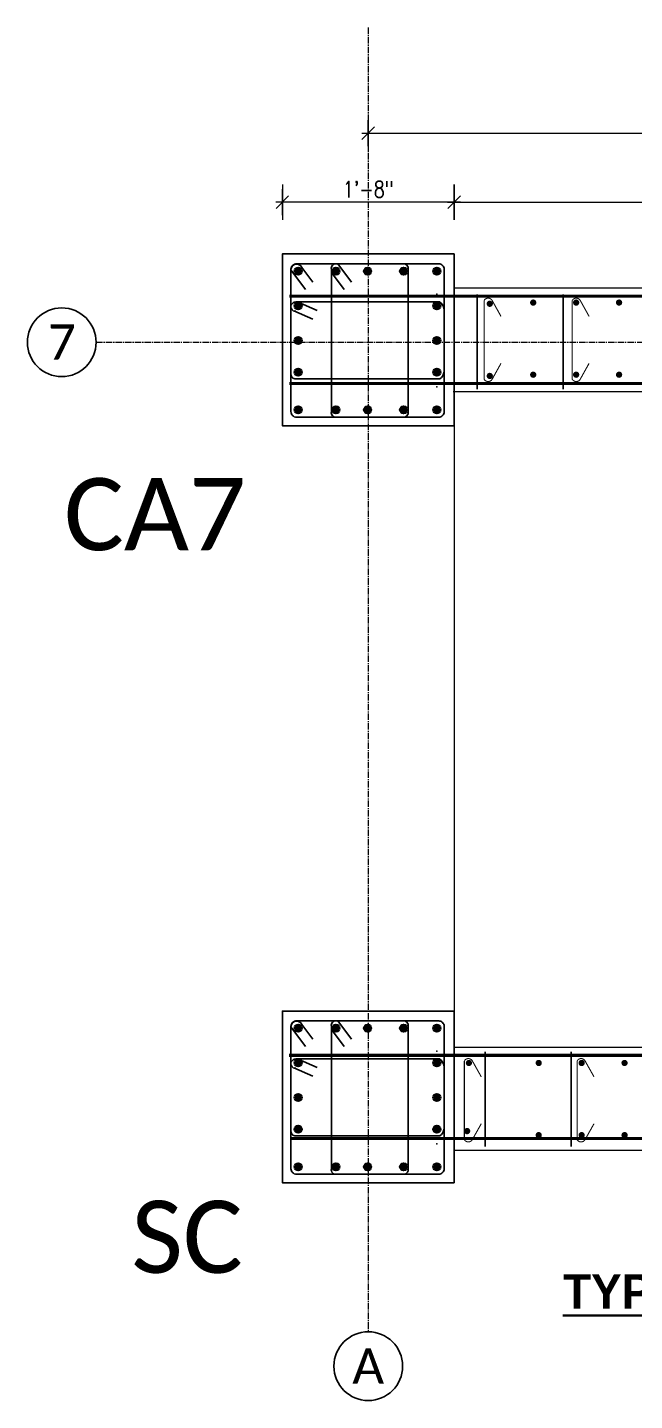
# Model space of a CAD drawing. Header units: inches. Extents: x 0 to 162649, y -36601 to -26324.
# Drawn here: x 159693.2 to 159763.9, y -31328.6 to -31168.7 of the extents above; entities that cross this region are included whole.
import ezdxf
from ezdxf.enums import TextEntityAlignment as Align

# ---------------------------------------------------------------- set-up
doc = ezdxf.new("R2010")
doc.units = ezdxf.units.IN
doc.header["$MEASUREMENT"] = 0
doc.linetypes.add('CENTER2', pattern=[1.125, 0.75, -0.125, 0.125, -0.125])
for name, color, linetype, lineweight in [('Column', 211, 'Continuous', 9), ('concrete outline', 84, 'Continuous', 15), ('dimention', 1, 'Continuous', 13), ('OL_AR_Center line', 253, 'CENTER2', 13), ('OL_AR_Text', 140, 'Continuous', 5), ('Rein', 3, 'Continuous', 30), ('Reinforcement', 20, 'Continuous', 20), ('Stirrups', 191, 'Continuous', 25), ('titles', 7, 'Continuous', 35)]:
    doc.layers.add(name, color=color, linetype=linetype, lineweight=lineweight)
doc.styles.add('1-12 Annotative', font='calibri.ttf', dxfattribs={"height": 0.083333})
doc.styles.add('1-8 Annotative Text', font='calibri.ttf', dxfattribs={"height": 0.125})
doc.styles.add('big text', font='GOTHICB.TTF')
doc.styles.add('rmtext', font='romans.shx', dxfattribs={"width": 0.8})
doc.dimstyles.new('DIM-24', dxfattribs={"dimscale": 24, "dimtxt": 0.078125, "dimasz": 0.0625, "dimexe": 0.0625, "dimexo": 0.015625, "dimgap": 0.015625, "dimtad": 1, "dimdec": 1, "dimzin": 3, "dimdsep": 46, "dimlunit": 4, "dimtxsty": 'rmtext', "dimblk": 'OBLIQUE', "dimcen": 0.09375, "dimdle": 0.03125, "dimclrd": 1, "dimclre": 1, "dimclrt": 2, "dimadec": 0, "dimazin": 0, "dimtfac": 0.75, "dimtdec": 1, "dimtix": 1, "dimtmove": 0, "dimatfit": 3, "dimfxl": 0.0625, "dimfxlon": 1, "dimfrac": 1, "dimtolj": 1, "dimtzin": 0, "dimlwd": -1, "dimlwe": 5, "dimarcsym": 0})

# ---------------------------------------------------------------- blocks, each defined once
blk = doc.blocks.new('_Oblique')
for p, q in [((0, -1.37), (0, 1.38)), ((-0.49, -0.49), (0.49, 0.49))]:
    blk.add_line(p, q)
blk = doc.blocks.new('*D920')
at = {"layer": 'Defpoints', "color": 0, "transparency": 16777216}
for p in [(159838.43, -31215.07), (159742.85, -31283.21), (159872.2, -31283.21)]:
    blk.add_point(p, dxfattribs=at)
at = {"layer": 'dimention', "color": 1, "transparency": 16777216}
blk.add_line((159872.2, -31214.32), (159872.2, -31283.96), dxfattribs=at)
at = {"layer": 'dimention', "color": 1, "lineweight": 5, "transparency": 16777216}
for p, q in [((159870.7, -31215.07), (159873.7, -31215.07)), ((159870.7, -31283.21), (159873.7, -31283.21))]:
    blk.add_line(p, q, dxfattribs=at)
at = {"layer": 'dimention', "color": 1, "transparency": 16777216, "xscale": 1.5, "yscale": 1.5, "zscale": 1.5}
for p, rotation in [((159872.2, -31215.07), 90), ((159872.2, -31283.21), 270)]:
    blk.add_blockref('_Oblique', p, dxfattribs=dict(at, rotation=rotation))
at = {"layer": 'dimention', "color": 2, "transparency": 16777216, "insert": (159870.71, -31249.14), "char_height": 1.875, "attachment_point": 5, "rotation": 90, "style": 'rmtext'}
blk.add_mtext('\\A1;5\'-8"', dxfattribs=at)
blk = doc.blocks.new('*D921')
at = {"layer": 'Defpoints', "color": 0, "transparency": 16777216}
for p in [(159838.43, -31189.04), (159838.43, -31195.07), (159742.85, -31287.46)]:
    blk.add_point(p, dxfattribs=at)
at = {"layer": 'dimention', "color": 1, "lineweight": 5, "transparency": 16777216}
for p, q in [((159742.85, -31190.54), (159742.85, -31187.54)), ((159838.43, -31190.54), (159838.43, -31187.54))]:
    blk.add_line(p, q, dxfattribs=at)
at = {"layer": 'dimention', "color": 1, "transparency": 16777216}
blk.add_line((159742.1, -31189.04), (159839.18, -31189.04), dxfattribs=at)
at = {"layer": 'dimention', "color": 1, "transparency": 16777216, "xscale": 1.5, "yscale": 1.5, "zscale": 1.5, "rotation": 180}
blk.add_blockref('_Oblique', (159742.85, -31189.04), dxfattribs=at)
at = {"layer": 'dimention', "color": 1, "transparency": 16777216, "xscale": 1.5, "yscale": 1.5, "zscale": 1.5}
blk.add_blockref('_Oblique', (159838.43, -31189.04), dxfattribs=at)
at = {"layer": 'dimention', "color": 2, "transparency": 16777216, "insert": (159790.64, -31187.26), "char_height": 1.875, "attachment_point": 5, "style": 'rmtext'}
blk.add_mtext('\\A1;7\'-11{\\H0.750000x;\\S1#2;}"', dxfattribs=at)
blk = doc.blocks.new('*D873')
at = {"layer": 'Defpoints', "color": 0, "transparency": 16777216}
for p in [(159848.43, -31181.01), (159732.85, -31195.07), (159848.43, -31195.07)]:
    blk.add_point(p, dxfattribs=at)
at = {"layer": 'dimention', "color": 1, "lineweight": 5, "transparency": 16777216}
for p, q in [((159732.85, -31182.51), (159732.85, -31179.51)), ((159848.43, -31182.51), (159848.43, -31179.51))]:
    blk.add_line(p, q, dxfattribs=at)
at = {"layer": 'dimention', "color": 1, "transparency": 16777216}
blk.add_line((159732.1, -31181.01), (159849.18, -31181.01), dxfattribs=at)
at = {"layer": 'dimention', "color": 1, "transparency": 16777216, "xscale": 1.5, "yscale": 1.5, "zscale": 1.5, "rotation": 180}
blk.add_blockref('_Oblique', (159732.85, -31181.01), dxfattribs=at)
at = {"layer": 'dimention', "color": 1, "transparency": 16777216, "xscale": 1.5, "yscale": 1.5, "zscale": 1.5}
blk.add_blockref('_Oblique', (159848.43, -31181.01), dxfattribs=at)
at = {"layer": 'dimention', "color": 2, "transparency": 16777216, "insert": (159790.64, -31179.23), "char_height": 1.875, "attachment_point": 5, "style": 'rmtext'}
blk.add_mtext('\\A1;9\'-7{\\H0.750000x;\\S1#2;}"', dxfattribs=at)
blk = doc.blocks.new('*D875')
at = {"layer": 'Defpoints', "color": 0, "transparency": 16777216}
for p in [(159722.85, -31189.04), (159722.85, -31195.07), (159742.85, -31195.07)]:
    blk.add_point(p, dxfattribs=at)
at = {"layer": 'dimention', "color": 1, "lineweight": 5, "transparency": 16777216}
for p, q in [((159722.85, -31190.54), (159722.85, -31187.54)), ((159742.85, -31190.54), (159742.85, -31187.54))]:
    blk.add_line(p, q, dxfattribs=at)
at = {"layer": 'dimention', "color": 1, "transparency": 16777216}
blk.add_line((159743.6, -31189.04), (159722.1, -31189.04), dxfattribs=at)
at = {"layer": 'dimention', "color": 1, "transparency": 16777216, "xscale": 1.5, "yscale": 1.5, "zscale": 1.5, "rotation": 180}
blk.add_blockref('_Oblique', (159722.85, -31189.04), dxfattribs=at)
at = {"layer": 'dimention', "color": 1, "transparency": 16777216, "xscale": 1.5, "yscale": 1.5, "zscale": 1.5}
blk.add_blockref('_Oblique', (159742.85, -31189.04), dxfattribs=at)
at = {"layer": 'dimention', "color": 2, "transparency": 16777216, "insert": (159732.85, -31187.55), "char_height": 1.875, "attachment_point": 5, "style": 'rmtext'}
blk.add_mtext('\\A1;1\'-8"', dxfattribs=at)

msp = doc.modelspace()

# ---------------------------------------------------------------- hatches: boundary and pattern name
at = {"layer": 'Rein'}
h = msp.add_hatch(color=256, dxfattribs=at)
h.dxf.hatch_style = 1
h.paths.add_polyline_path([(159725.13, -31197.07, 1), (159724.28, -31197.07, 1)])
h = msp.add_hatch(color=256, dxfattribs=at)
h.dxf.hatch_style = 1
h.paths.add_polyline_path([(159729.51, -31197.07, 1), (159728.66, -31197.07, 1)])
h = msp.add_hatch(color=256, dxfattribs=at)
h.dxf.hatch_style = 1
h.paths.add_polyline_path([(159733.2, -31197.07, 1), (159732.35, -31197.07, 1)])
h = msp.add_hatch(color=256, dxfattribs=at)
h.dxf.hatch_style = 1
h.paths.add_polyline_path([(159737.4, -31197.07, 1), (159736.55, -31197.07, 1)])
h = msp.add_hatch(color=256, dxfattribs=at)
h.dxf.hatch_style = 1
h.paths.add_polyline_path([(159741.28, -31197.07, 1), (159740.43, -31197.07, 1)])
h = msp.add_hatch(color=256, dxfattribs=at)
h.dxf.hatch_style = 1
h.paths.add_polyline_path([(159725.13, -31201.1, 1), (159724.28, -31201.1, 1)])
h = msp.add_hatch(color=256, dxfattribs=at)
h.dxf.hatch_style = 1
h.paths.add_polyline_path([(159741.28, -31201.1, 1), (159740.43, -31201.1, 1)])
h = msp.add_hatch(color=256, dxfattribs=at)
h.dxf.hatch_style = 1
h.paths.add_polyline_path([(159725.13, -31205.14, 1), (159724.28, -31205.14, 1)])
h = msp.add_hatch(color=256, dxfattribs=at)
h.dxf.hatch_style = 1
h.paths.add_polyline_path([(159741.28, -31205.14, 1), (159740.43, -31205.14, 1)])
h = msp.add_hatch(color=256, dxfattribs=at)
h.dxf.hatch_style = 1
h.paths.add_polyline_path([(159725.13, -31208.84, 1), (159724.28, -31208.84, 1)])
h = msp.add_hatch(color=256, dxfattribs=at)
h.dxf.hatch_style = 1
h.paths.add_polyline_path([(159741.28, -31208.84, 1), (159740.43, -31208.84, 1)])
h = msp.add_hatch(color=256, dxfattribs=at)
h.dxf.hatch_style = 1
h.paths.add_polyline_path([(159725.13, -31213.22, 1), (159724.28, -31213.22, 1)])
h = msp.add_hatch(color=256, dxfattribs=at)
h.dxf.hatch_style = 1
h.paths.add_polyline_path([(159729.51, -31213.22, 1), (159728.66, -31213.22, 1)])
h = msp.add_hatch(color=256, dxfattribs=at)
h.dxf.hatch_style = 1
h.paths.add_polyline_path([(159733.2, -31213.22, 1), (159732.35, -31213.22, 1)])
h = msp.add_hatch(color=256, dxfattribs=at)
h.dxf.hatch_style = 1
h.paths.add_polyline_path([(159737.4, -31213.22, 1), (159736.55, -31213.22, 1)])
h = msp.add_hatch(color=256, dxfattribs=at)
h.dxf.hatch_style = 1
h.paths.add_polyline_path([(159741.28, -31213.22, 1), (159740.43, -31213.22, 1)])
h = msp.add_hatch(color=256, dxfattribs=at)
h.dxf.hatch_style = 1
h.paths.add_polyline_path([(159725.13, -31285.21, 1), (159724.28, -31285.21, 1)])
h = msp.add_hatch(color=256, dxfattribs=at)
h.dxf.hatch_style = 1
h.paths.add_polyline_path([(159729.51, -31285.21, 1), (159728.66, -31285.21, 1)])
h = msp.add_hatch(color=256, dxfattribs=at)
h.dxf.hatch_style = 1
h.paths.add_polyline_path([(159733.2, -31285.21, 1), (159732.35, -31285.21, 1)])
h = msp.add_hatch(color=256, dxfattribs=at)
h.dxf.hatch_style = 1
h.paths.add_polyline_path([(159737.4, -31285.21, 1), (159736.55, -31285.21, 1)])
h = msp.add_hatch(color=256, dxfattribs=at)
h.dxf.hatch_style = 1
h.paths.add_polyline_path([(159741.28, -31285.21, 1), (159740.43, -31285.21, 1)])
h = msp.add_hatch(color=256, dxfattribs=at)
h.dxf.hatch_style = 1
h.paths.add_polyline_path([(159725.13, -31289.24, 1), (159724.28, -31289.24, 1)])
h = msp.add_hatch(color=256, dxfattribs=at)
h.dxf.hatch_style = 1
h.paths.add_polyline_path([(159741.28, -31289.24, 1), (159740.43, -31289.24, 1)])
h = msp.add_hatch(color=256, dxfattribs=at)
h.dxf.hatch_style = 1
h.paths.add_polyline_path([(159725.13, -31293.28, 1), (159724.28, -31293.28, 1)])
h = msp.add_hatch(color=256, dxfattribs=at)
h.dxf.hatch_style = 1
h.paths.add_polyline_path([(159741.28, -31293.28, 1), (159740.43, -31293.28, 1)])
h = msp.add_hatch(color=256, dxfattribs=at)
h.dxf.hatch_style = 1
h.paths.add_polyline_path([(159725.13, -31296.98, 1), (159724.28, -31296.98, 1)])
h = msp.add_hatch(color=256, dxfattribs=at)
h.dxf.hatch_style = 1
h.paths.add_polyline_path([(159741.28, -31296.98, 1), (159740.43, -31296.98, 1)])
h = msp.add_hatch(color=256, dxfattribs=at)
h.dxf.hatch_style = 1
h.paths.add_polyline_path([(159725.13, -31301.36, 1), (159724.28, -31301.36, 1)])
h = msp.add_hatch(color=256, dxfattribs=at)
h.dxf.hatch_style = 1
h.paths.add_polyline_path([(159729.51, -31301.36, 1), (159728.66, -31301.36, 1)])
h = msp.add_hatch(color=256, dxfattribs=at)
h.dxf.hatch_style = 1
h.paths.add_polyline_path([(159733.2, -31301.36, 1), (159732.35, -31301.36, 1)])
h = msp.add_hatch(color=256, dxfattribs=at)
h.dxf.hatch_style = 1
h.paths.add_polyline_path([(159737.4, -31301.36, 1), (159736.55, -31301.36, 1)])
h = msp.add_hatch(color=256, dxfattribs=at)
h.dxf.hatch_style = 1
h.paths.add_polyline_path([(159741.28, -31301.36, 1), (159740.43, -31301.36, 1)])

# ---------------------------------------------------------------- linework, layer by layer
for p, q in [((159745.56, -31199.79), (159745.56, -31210.8)), ((159755.56, -31199.79), (159755.56, -31210.8)), ((159746.48, -31287.96), (159746.48, -31298.97)), ((159756.48, -31287.96), (159756.48, -31298.97))]:
    msp.add_line(p, q)
for points in [[(159742.85, -31195.07), (159742.85, -31215.07), (159722.85, -31215.07), (159722.85, -31195.07), (159742.85, -31195.07)], [(159742.85, -31283.21), (159742.85, -31303.21), (159722.85, -31303.21), (159722.85, -31283.21), (159742.85, -31283.21)]]:
    msp.add_lwpolyline(points)
for centre in [(159697.16, -31205.35), (159732.85, -31324.56), (159732.85, -31324.56)]:
    msp.add_circle(centre, 4)
at = {"layer": 'Column'}
for p, q in [((159728.35, -31196.22), (159728.56, -31196.22)), ((159728.35, -31284.36), (159728.56, -31284.36))]:
    msp.add_line(p, q, dxfattribs=at)
for p in [(159729.09, -31197.07), (159732.78, -31197.07), (159736.97, -31197.07), (159740.85, -31199.76), (159724.7, -31201.1), (159740.85, -31201.1), (159724.7, -31205.14), (159740.85, -31205.14), (159724.7, -31208.84), (159740.85, -31208.84), (159740.85, -31210.53), (159729.09, -31213.22), (159732.78, -31213.22), (159736.97, -31213.22), (159729.09, -31285.21), (159732.78, -31285.21), (159736.97, -31285.21), (159740.85, -31287.9), (159724.7, -31289.24), (159740.85, -31289.24), (159724.7, -31293.28), (159740.85, -31293.28), (159724.7, -31296.98), (159740.85, -31296.98), (159740.85, -31298.67), (159729.09, -31301.36), (159732.78, -31301.36), (159736.97, -31301.36)]:
    msp.add_point(p, dxfattribs=at)
at = {"layer": 'concrete outline'}
for points in [[(159838.43, -31199.07), (159742.85, -31199.07), (159742.85, -31283.21), (159742.85, -31283.21), (159742.85, -31283.21), (159742.85, -31283.21)], [(159742.76, -31211.07), (159838.43, -31211.07)], [(159838.43, -31287.46), (159742.85, -31287.46)], [(159838.43, -31299.46), (159742.85, -31299.46)]]:
    msp.add_lwpolyline(points, dxfattribs=at)
at = {"layer": 'OL_AR_Center line'}
for p, q in [((159732.85, -31168.7), (159732.85, -31320.56)), ((159732.85, -31168.7), (159732.85, -31320.56)), ((159701.16, -31205.35), (159864.41, -31205.35)), ((159701.16, -31205.35), (159894.54, -31205.35))]:
    msp.add_line(p, q, dxfattribs=at)
at = {"layer": 'Rein'}
for centre in [(159724.7, -31197.07), (159729.09, -31197.07), (159732.78, -31197.07), (159736.97, -31197.07), (159740.85, -31197.07), (159724.7, -31201.1), (159740.85, -31201.1), (159724.7, -31205.14), (159740.85, -31205.14), (159724.7, -31208.84), (159740.85, -31208.84), (159724.7, -31213.22), (159729.09, -31213.22), (159732.78, -31213.22), (159736.97, -31213.22), (159740.85, -31213.22), (159724.7, -31285.21), (159729.09, -31285.21), (159732.78, -31285.21), (159736.97, -31285.21), (159740.85, -31285.21), (159724.7, -31289.24), (159740.85, -31289.24), (159724.7, -31293.28), (159740.85, -31293.28), (159724.7, -31296.98), (159740.85, -31296.98), (159724.7, -31301.36), (159729.09, -31301.36), (159732.78, -31301.36), (159736.97, -31301.36), (159740.85, -31301.36)]:
    msp.add_circle(centre, 0.425, dxfattribs=at)
at = {"layer": 'Reinforcement', "const_width": 0.366}
for points in [[(159857.52, -31199.98), (159723.67, -31199.98), (159723.67, -31199.98)], [(159723.65, -31210.16), (159857.52, -31210.16)], [(159752.93, -31210.16), (159857.52, -31210.16), (159857.52, -31210.16), (159857.52, -31210.16)], [(159856.43, -31288.37), (159723.62, -31288.37)], [(159723.81, -31298.05), (159856.43, -31298.05)]]:
    msp.add_lwpolyline(points, dxfattribs=at)
for points in [[(159746.83, -31200.87, 1), (159747.19, -31200.87, 1)], [(159751.89, -31200.73, 1), (159752.25, -31200.73, 1)], [(159756.89, -31200.73, 1), (159757.25, -31200.73, 1)], [(159761.89, -31200.73, 1), (159762.25, -31200.73, 1)], [(159746.83, -31209.27, 1), (159747.19, -31209.27, 1)], [(159751.89, -31209.13, -1), (159752.25, -31209.13, -1)], [(159756.89, -31209.13, -1), (159757.25, -31209.13, -1)], [(159761.89, -31209.13, -1), (159762.25, -31209.13, -1)], [(159744.4, -31289.26, 1), (159744.76, -31289.26, 1)], [(159752.53, -31289.26, 1), (159752.89, -31289.26, 1)], [(159757.53, -31289.26, 1), (159757.89, -31289.26, 1)], [(159762.53, -31289.26, 1), (159762.89, -31289.26, 1)], [(159744.18, -31297.19, 1), (159744.55, -31297.19, 1)], [(159752.53, -31297.66, -1), (159752.89, -31297.66, -1)], [(159757.53, -31297.66, -1), (159757.89, -31297.66, -1)], [(159762.53, -31297.66, -1), (159762.89, -31297.66, -1)]]:
    msp.add_lwpolyline(points, format="xyb", close=True, dxfattribs=at)
at = {"layer": 'Stirrups'}
for p, q in [((159723.85, -31196.93), (159725.55, -31199.19)), ((159725.12, -31196.64), (159726.4, -31198.34)), ((159728.56, -31196.86), (159728.56, -31213.68)), ((159729.3, -31196.22), (159730.9, -31198.34)), ((159737.5, -31196.86), (159737.5, -31213.43)), ((159728.56, -31197.21), (159730.05, -31199.19)), ((159726.4, -31202.65), (159724.18, -31201.7)), ((159724.42, -31200.64), (159741.16, -31200.64)), ((159726.92, -31201.64), (159724.7, -31200.68)), ((159724.42, -31209.61), (159741.21, -31209.61)), ((159725.12, -31284.78), (159726.4, -31286.48)), ((159729.3, -31284.36), (159730.9, -31286.48)), ((159723.85, -31285.07), (159725.55, -31287.33)), ((159728.56, -31285), (159728.56, -31301.81)), ((159728.56, -31285.35), (159730.05, -31287.33)), ((159737.5, -31285), (159737.5, -31301.57)), ((159724.42, -31288.78), (159741.16, -31288.78)), ((159726.92, -31289.78), (159724.7, -31288.82)), ((159726.4, -31290.79), (159724.18, -31289.84)), ((159724.42, -31297.75), (159741.21, -31297.75))]:
    msp.add_line(p, q, dxfattribs=at)
for points in [[(159724.49, -31196.22), (159741.07, -31196.22, -0.414214), (159741.7, -31196.86), (159741.7, -31213.43, -0.414214), (159741.07, -31214.07), (159724.49, -31214.07, -0.414214), (159723.85, -31213.43), (159723.85, -31196.86, -0.414214)], [(159724.49, -31284.36), (159741.07, -31284.36, -0.414214), (159741.7, -31285), (159741.7, -31301.57, -0.414214), (159741.07, -31302.21), (159724.49, -31302.21, -0.414214), (159723.85, -31301.57), (159723.85, -31285, -0.414214)]]:
    msp.add_lwpolyline(points, format="xyb", close=True, dxfattribs=at)
at = {"layer": 'Stirrups', "const_width": 0.125}
for points in [[(159748.32, -31202.34), (159747.29, -31200.49, 0.585635), (159746.35, -31200.49), (159746.35, -31209.65, 0.585635), (159747.29, -31209.65), (159748.32, -31207.8)], [(159758.58, -31202.34), (159757.55, -31200.49, 0.585635), (159756.61, -31200.49), (159756.61, -31209.65, 0.585635), (159757.55, -31209.65), (159758.58, -31207.8)], [(159746.02, -31290.87), (159744.98, -31289.02, 0.585635), (159744.05, -31289.02), (159744.05, -31298.18, 0.585635), (159744.98, -31298.18), (159746.02, -31296.33)], [(159759.15, -31290.87), (159758.11, -31289.02, 0.585635), (159757.18, -31289.02), (159757.18, -31298.18, 0.585635), (159758.11, -31298.18), (159759.15, -31296.33)]]:
    msp.add_lwpolyline(points, format="xyb", dxfattribs=at)
at = {"layer": 'Stirrups'}
for centre, radius, start, end in [((159724.51, -31196.91), 0.661, 23.7791, 175.3085), ((159729.08, -31196.74), 0.53, 76.7473, 193.2527), ((159736.98, -31196.74), 0.53, 346.7473, 103.2527), ((159724.38, -31201.21), 0.532, 70.793, 274.7989), ((159740.38, -31201.73), 1.34, 10.5541, 54.6727), ((159724.38, -31209.08), 0.532, 169.6344, 274.7989), ((159740.38, -31208.56), 1.34, 307.9283, 349.4459), ((159729.08, -31213.55), 0.53, 166.7473, 283.2527), ((159736.98, -31213.55), 0.53, 256.7473, 13.2527), ((159724.51, -31285.05), 0.661, 23.7791, 175.3085), ((159729.08, -31284.88), 0.53, 76.7473, 193.2527), ((159736.98, -31284.88), 0.53, 346.7473, 103.2527), ((159724.38, -31289.35), 0.532, 70.793, 274.7989), ((159740.38, -31289.87), 1.34, 10.5541, 54.6727), ((159724.38, -31297.22), 0.532, 169.6344, 274.7989), ((159740.38, -31296.7), 1.34, 307.9283, 349.4459), ((159729.08, -31301.69), 0.53, 166.7473, 283.2527), ((159736.98, -31301.69), 0.53, 256.7473, 13.2527)]:
    msp.add_arc(centre, radius, start, end, dxfattribs=at)

# ---------------------------------------------------------------- texts
at = {"style": '1-12 Annotative'}
for tag, p in [('7', (159697.17, -31205.33)), ('A', (159732.85, -31324.55))]:
    msp.add_attdef(tag, text='', height=4.12, dxfattribs=at).set_placement(p, align=Align.MIDDLE_CENTER)
at = {"layer": 'OL_AR_Text', "char_height": 8.4, "attachment_point": 1, "style": '1-8 Annotative Text'}
for s, insert in [('CA7', (159697.42, -31221.17)), ('SC', (159705.25, -31305.3))]:
    msp.add_mtext(s, dxfattribs=dict(at, insert=insert))
at = {"layer": 'titles', "insert": (159805.46, -31315.88), "char_height": 4, "attachment_point": 5, "style": 'big text'}
msp.add_mtext('{\\LTYPICAL LIFT REINFORCEMENT PLAN}', dxfattribs=at)

# ---------------------------------------------------------------- dimensions: what is measured, and where the dimension line sits
at = {"layer": 'dimention'}
for base, p1, p2, picture, middle in [((159848.43, -31181.01), (159732.85, -31195.07), (159848.43, -31195.07), '*D873', (159790.64, -31179.23)), ((159722.85, -31189.04), (159742.85, -31195.07), (159722.85, -31195.07), '*D875', (159732.85, -31187.55)), ((159838.43, -31189.04), (159742.85, -31287.46), (159838.43, -31195.07), '*D921', (159790.64, -31187.26))]:
    dim = msp.add_linear_dim(base=base, p1=p1, p2=p2, dimstyle='DIM-24', dxfattribs=at)
    dim.commit()
    dim.dimension.update_dxf_attribs({"geometry": picture, "text_midpoint": middle})
dim = msp.add_linear_dim(base=(159872.2, -31283.21), p1=(159838.43, -31215.07), p2=(159742.85, -31283.21), angle=90, dimstyle='DIM-24', dxfattribs=at)
dim.commit()
dim.dimension.update_dxf_attribs({"geometry": '*D920', "text_midpoint": (159872.2, -31249.14), "dimtype": 160})

doc.saveas('drawing.dxf')
